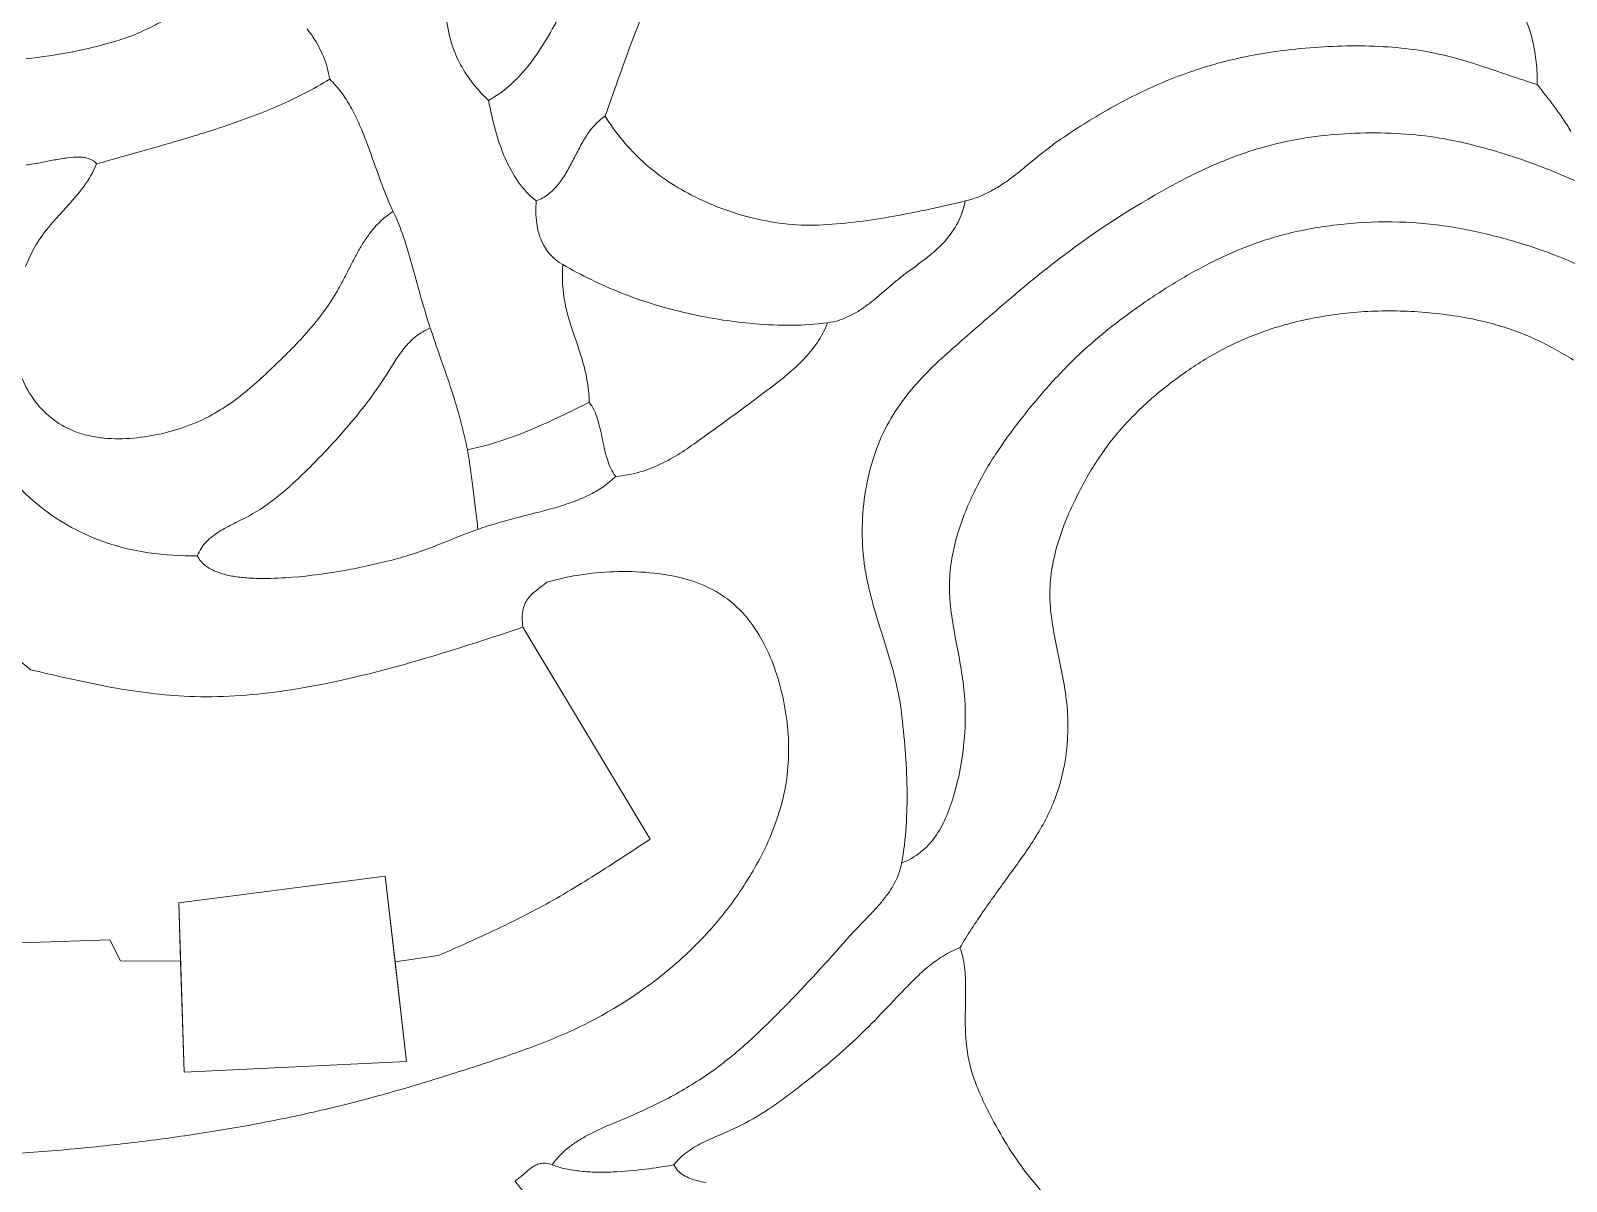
# Model space of a CAD drawing. Header units: millimetres. Extents: x 3808 to 296674, y 522 to 278159.
# Drawn here: x 167604 to 234720, y 89907 to 140198 of the extents above; entities that cross this region are included whole.
import ezdxf

# ---------------------------------------------------------------- set-up
doc = ezdxf.new("R2010")
doc.units = ezdxf.units.MM
for name, color, linetype, lineweight in [('01_MAIN_BUILDING_REBUILT', 7, 'CONTINUOUS', 18), ('02_SHARP_BUILDINGS', 7, 'CONTINUOUS', 18), ('03_SMOOTH_PATHS_WATER_BRIDGES', 7, 'CONTINUOUS', 18)]:
    doc.layers.add(name, color=color, linetype=linetype, lineweight=lineweight)

msp = doc.modelspace()

# ---------------------------------------------------------------- linework, layer by layer
at = {"layer": '01_MAIN_BUILDING_REBUILT'}
msp.add_lwpolyline([(164120, 100231), (171065, 100463), (171528, 99537), (174154, 99532), (174074, 102083), (183102, 103241), (183529, 99506), (185417, 99769, 0.004803), (187638, 100769, 0.014471), (189815, 101852, 0.009928), (191057, 102554, 0.007075), (192276, 103300, 0.004233), (193480, 104073, 0.001409), (194676, 104861), (189120, 114120, -0.001211), (187401, 113559, -0.003629), (185674, 113013, -0.006029), (183935, 112501, -0.008388), (182176, 112037, -0.012212), (180227, 111607, -0.015965), (178257, 111288, -0.020014), (176280, 111112, -0.024297), (174306, 111111, -0.019897), (172618, 111266, -0.014105), (170938, 111536, -0.008378), (169264, 111883, -0.002774), (167593, 112269, -0.002298), (166865, 112876, -0.006933)], format="xyb", dxfattribs=at)
at = {"layer": '02_SHARP_BUILDINGS'}
msp.add_lwpolyline([(174074, 102083), (183102, 103241), (184028, 95139), (174306, 94676)], close=True, dxfattribs=at)
at = {"layer": '03_SMOOTH_PATHS_WATER_BRIDGES'}
for points in [[(167389, 138967, 0.021725), (169451, 139281, 0.024414), (171363, 139754, 0.025139), (172232, 140067, 0.018889), (173041, 140442, 0.011408), (173809, 140856, 0.003249), (174554, 141286, -0.005257), (175294, 141710, -0.013838), (176046, 142104, -0.022032), (176829, 142444, -0.028983), (177662, 142708, 0.02984), (177011, 143967, 0.036002), (176226, 145092, 0.041411), (175291, 146067, 0.044668), (174190, 146875, -0.043618), (173188, 145962, -0.040285), (172062, 145241, -0.032371), (170799, 144672, -0.022857), (169387, 144216, -0.036144), (166159, 143571, -0.020877)], [(185764, 140856, 0.049427), (185987, 139691, 0.050823), (186394, 138709, 0.045178), (186948, 137874, 0.034432), (187616, 137153, 0.060873), (188662, 137918, 0.04501), (189515, 138880, 0.027094), (190236, 139975, 0.010572), (190884, 141142, 0.005715)], [(190884, 141142, -0.010572), (190236, 139975, -0.027094), (189515, 138880, -0.04501), (188662, 137918, -0.060873), (187616, 137153, 0.020911), (187918, 135834, 0.03468), (188336, 134632, 0.052186), (188915, 133591, 0.069986), (189699, 132755, 0.07188), (190234, 133059, 0.057179), (190656, 133476, 0.035885), (190999, 133972, 0.015654), (191297, 134514, -0.002839), (191583, 135067, -0.021699), (191891, 135598, -0.042585), (192255, 136073, -0.063021), (192708, 136458), (193146, 137695, -0.00247), (193585, 138924, -0.0061), (194041, 140134, -0.009928), (194529, 141313, -0.014012)], [(194529, 141313, 0.009928), (194041, 140134, 0.0061), (193585, 138924, 0.00247), (193146, 137695), (192708, 136458, 0.029807), (193487, 135394, 0.034061), (194358, 134477, 0.034819), (195349, 133690, 0.031826), (196484, 133013, 0.059216), (199200, 132002, 0.034207), (200702, 131744, 0.039867), (202241, 131709, 0.016464), (203789, 131854, 0.012665), (205343, 132092, 0.00913), (206898, 132400, 0.005804), (208449, 132755, 0.065688), (209595, 133201, 0.023134), (210111, 133514, 0.015761), (210600, 133865, 0.008364), (211074, 134241), (211541, 134626, -0.006249), (212011, 135005, -0.013692), (212492, 135363, -0.022034), (214547, 136669, -0.026093), (216763, 137796, -0.033163), (219156, 138677, -0.035269), (221910, 139272, -0.031526), (225108, 139530, -0.018503), (226731, 139500, -0.023827), (228267, 139343, -0.024956), (229660, 139054, -0.015622), (230948, 138674, -0.003371), (232191, 138255, 0.009474), (233449, 137847, 0.029045), (233405, 138822, 0.030544), (233259, 139704, 0.059702), (232710, 141232, 0.046987)], [(232710, 141232, -0.059702), (233259, 139704, -0.030544), (233405, 138822, -0.029045), (233449, 137847, -0.005901), (234192, 136886, -0.011411), (234571, 136353, -0.017618), (234921, 135794, -0.025323)], [(167389, 138967, 0.021725), (169451, 139281, 0.024414), (171363, 139754, 0.025139), (172232, 140067, 0.018889), (173041, 140442, 0.011408)], [(179685, 140278, -0.013335), (179949, 139907, -0.049669), (180395, 139076, -0.059588), (180671, 138079, -0.021003), (179563, 137450, -0.01683), (178383, 136894, -0.013017), (177144, 136398, -0.009573), (175857, 135949, -0.006443), (174535, 135535, -0.003538), (173191, 135143), (171837, 134760, 0.001985), (170486, 134375, 0.137307), (170166, 134600, 0.047881), (169961, 134654, 0.034139), (169731, 134676, 0.038945), (169210, 134643, 0.015047), (168631, 134547), (168024, 134429, -0.016261), (167417, 134332, -0.035942)], [(185764, 140856, 0.049427), (185987, 139691, 0.050823), (186394, 138709, 0.045178), (186948, 137874, 0.034432), (187616, 137153, 0.020911), (187918, 135834, 0.03468), (188336, 134632, 0.052186), (188915, 133591, 0.069986), (189699, 132755, 0.054096), (189719, 131784, 0.069908), (189933, 131004, 0.16373), (190856, 129977, 0.065026), (190960, 128287, 0.023175), (191136, 127566, 0.011346), (191354, 126886, -0.002417), (191581, 126217, -0.015777), (191788, 125526, -0.059616), (192014, 123958, -0.004163), (190774, 123347, -0.012855), (189498, 122771, -0.020469), (188149, 122268, -0.026129), (186690, 121875, 0.020784), (186361, 123280, 0.012333), (185942, 124652, 0.004429), (185492, 125967, -0.004278), (185069, 127199, -0.011179), (184624, 128671), (184263, 129978, 0.014147), (183900, 131170, 0.028904), (183449, 132292, -0.015775), (183114, 133063, -0.008427), (182815, 133852), (182534, 134643, 0.006057), (182248, 135420, 0.013965), (181939, 136168, 0.022775), (181587, 136871, 0.032388), (181171, 137513, 0.041748), (180671, 138079, 0.059588), (180395, 139076, 0.049669), (179949, 139907, 0.013335), (179685, 140278)], [(234921, 135794, 0.017618), (234571, 136353, 0.011411), (234192, 136886, 0.005901), (233449, 137847, -0.009474), (232191, 138255, 0.003371), (230948, 138674, 0.015622), (229660, 139054, 0.024956), (228267, 139343, 0.023827), (226731, 139500, 0.018503), (225108, 139530, 0.031526), (221910, 139272, 0.035269), (219156, 138677, 0.033163), (216763, 137796, 0.026093), (214547, 136669, 0.022034), (212492, 135363, 0.013692), (212011, 135005, 0.006249), (211541, 134626), (211074, 134241, -0.008364), (210600, 133865, -0.015761), (210111, 133514, -0.023134), (209595, 133201, -0.065688), (208449, 132755, -0.077848), (208072, 131711, -0.064712), (207467, 130898, -0.022183), (207105, 130551, -0.014789), (206717, 130231, -0.007827), (205903, 129629, 0.01472), (205500, 129314, 0.005767), (205102, 128977), (204704, 128634, -0.01114), (204297, 128303, -0.019957), (203874, 128001, -0.029137), (203426, 127743, -0.083097), (202431, 127431, -0.055748), (201975, 126557, -0.04379), (201377, 125822, -0.027549), (200683, 125182, -0.010919), (199939, 124594, -0.007617), (196877, 122341, -0.010863), (196090, 121795, -0.02944), (195245, 121306, -0.095381), (193171, 120718, -0.046061), (192611, 120253, -0.037036), (191976, 119887, -0.02641), (191278, 119593, -0.016306), (190524, 119350, -0.007403), (189726, 119133), (188892, 118919, 0.007338), (188031, 118683, 0.013671), (187153, 118403, 0.009292), (186277, 118071, -0.001691), (185352, 117706, -0.011335), (184385, 117353, -0.020971), (183383, 117059, -0.005295), (182369, 116820, -0.00938), (181333, 116609, -0.026141), (179053, 116309, -0.019644), (177772, 116254, -0.015928), (177137, 116274, -0.02237), (176535, 116338, -0.032267), (175987, 116458, -0.047704), (175515, 116642, -0.069926), (175140, 116901, -0.092114), (174884, 117245, -0.041397), (172751, 117379, -0.044478), (170923, 117817, -0.088827), (167998, 119417, -0.036839), (166825, 120513, -0.029222)], [(167230, 125001, 0.064187), (167799, 123998, 0.070267), (168599, 123198, 0.074263), (169610, 122652, 0.03406), (170188, 122487, 0.028608), (170804, 122393, 0.045427), (172097, 122392, 0.070795), (174605, 122979, 0.035914), (175654, 123481, 0.030467), (176566, 124078, 0.021058), (177387, 124747, 0.009637), (178161, 125463, 0.007178), (178925, 126208, 0.014031), (179662, 126991, 0.02084), (180349, 127830, 0.027366), (180957, 128742, 0.011306), (181227, 129228, 0.003824), (181484, 129724, -0.003526), (181739, 130220, -0.011071), (182007, 130704, -0.019064), (182300, 131165, -0.027452), (182629, 131590, -0.078086), (183449, 132292, -0.015775), (183114, 133063, -0.008427), (182815, 133852), (182534, 134643, 0.006057), (182248, 135420, 0.013965), (181939, 136168, 0.022775), (181587, 136871, 0.032388), (181171, 137513, 0.041748), (180671, 138079, -0.021003), (179563, 137450, -0.01683), (178383, 136894, -0.013017), (177144, 136398, -0.009573), (175857, 135949, -0.006443), (174535, 135535, -0.003538), (173191, 135143), (171837, 134760, 0.001985), (170486, 134375, -0.053626), (169919, 133390, -0.018026), (169593, 132972, -0.009953), (169250, 132580), (168900, 132199, 0.007684), (168554, 131810, 0.038954), (167907, 130945, 0.045045), (167381, 129885, 0.040046)], [(189202, 89416, -0.069589), (188773, 89931, 0.039869), (188954, 90051, 0.017192), (189127, 90196), (189298, 90349, -0.022245), (189476, 90493, -0.043758), (189668, 90610, -0.064654), (189879, 90682, -0.074717), (190119, 90693, -0.067143), (190394, 90625, -0.073134), (191083, 91359, -0.026664), (191497, 91657, -0.019895), (191946, 91920, -0.021408), (192913, 92378), (193914, 92802, 0.02481), (195824, 93736, 0.031312), (197561, 94844, 0.02778), (199119, 96136, 0.013558), (200558, 97546, 0.014746), (203289, 100505, -0.011565), (203634, 100883), (203997, 101258, 0.004245), (204363, 101636, 0.012), (204715, 102025, 0.020256), (205038, 102431, 0.029091), (205316, 102861, 0.083499), (205671, 103819, 0.028509), (205866, 105420, 0.020907), (205905, 107082, 0.01505), (205823, 108763, 0.010309), (205659, 110417, 0.019363), (205530, 111224, 0.014201), (205348, 112019, 0.00896), (205128, 112805, 0.003746), (204889, 113585), (204647, 114363, -0.006701), (204418, 115143, -0.012038), (204219, 115927, -0.017418), (204067, 116718, -0.074809), (204066, 119912, -0.037622), (204407, 121423, -0.041732), (204955, 122796, -0.041535), (205688, 123989, -0.031186), (206563, 125034, -0.018764), (207532, 125979, -0.005953), (208547, 126875, -0.003751), (210596, 128643, -0.012956), (212709, 130345, -0.037384), (217341, 133352, -0.012973), (218601, 134001, -0.018581), (219929, 134583, -0.048683), (222913, 135438, -0.023945), (224609, 135662, -0.022247), (226378, 135733, -0.023458), (228139, 135645, -0.027874), (229806, 135390, -0.031005), (232773, 134564, -0.01319), (234157, 134042, -0.010097), (235532, 133449, 0.060512)], [(236118, 129509, 0.033805), (234374, 130332, 0.023014), (232449, 130984, 0.023023), (230333, 131506, 0.032697), (228027, 131808, 0.032672), (225583, 131794, 0.031771), (223238, 131484, 0.03542), (221201, 130927, 0.029548), (219402, 130166, 0.021336), (217721, 129248, 0.016751), (216141, 128221, 0.017301), (214666, 127121, 0.021865), (213290, 125915, 0.020541), (212010, 124576, 0.015768), (210834, 123154, 0.021221), (209774, 121679, 0.031403), (208837, 120025, 0.019138), (208423, 119084, 0.024693), (208079, 118073, 0.031134), (207845, 117006, 0.038251), (207759, 115901, 0.032031), (207840, 114771, 0.013568), (208029, 113621, -0.003264), (208244, 112454, -0.019691), (208407, 111275, -0.050277), (208379, 108921, -0.045126), (207938, 106739, -0.031401), (207590, 105781, -0.050741), (207126, 104952, -0.070217), (206500, 104287, -0.078133), (205671, 103819, 0.028509), (205866, 105420, 0.020907), (205905, 107082, 0.01505), (205823, 108763, 0.010309), (205659, 110417, 0.019363), (205530, 111224, 0.014201), (205348, 112019, 0.00896), (205128, 112805, 0.003746), (204889, 113585), (204647, 114363, -0.006701), (204418, 115143, -0.012038), (204219, 115927, -0.017418), (204067, 116718, -0.074809), (204066, 119912, -0.037622), (204407, 121423, -0.041732), (204955, 122796, -0.041535), (205688, 123989, -0.031186), (206563, 125034, -0.018764), (207532, 125979, -0.005953), (208547, 126875, -0.003751), (210596, 128643, -0.012956), (212709, 130345, -0.037384), (217341, 133352, -0.012973), (218601, 134001, -0.018581), (219929, 134583, -0.048683), (222913, 135438, -0.023945), (224609, 135662, -0.022247), (226378, 135733, -0.023458), (228139, 135645, -0.027874), (229806, 135390, -0.031005), (232773, 134564, -0.01319), (234157, 134042, -0.010097), (235532, 133449, -0.06446)], [(167381, 129885, -0.045045), (167907, 130945, -0.038954), (168554, 131810, -0.007684), (168900, 132199), (169250, 132580, 0.009953), (169593, 132972, 0.018026), (169919, 133390, 0.053626), (170486, 134375, 0.137307), (170166, 134600, 0.047881), (169961, 134654, 0.034139), (169731, 134676, 0.038945), (169210, 134643, 0.015047), (168631, 134547), (168024, 134429, -0.016261), (167417, 134332, -0.035942)], [(166825, 120513, 0.036839), (167998, 119417, 0.088827), (170923, 117817, 0.044478), (172751, 117379, 0.041397), (174884, 117245, -0.09572), (175280, 117857, -0.036145), (175544, 118096, -0.026262), (175841, 118304, -0.024631), (176492, 118660, 0.00885), (177160, 118999, 0.043607), (178364, 119807, 0.014272), (178909, 120268, 0.008802), (179430, 120753, 0.023628), (181393, 122823, 0.014964), (182296, 123931, 0.02125), (183125, 125113), (183514, 125732, -0.027007), (183931, 126323, -0.05477), (184432, 126830, -0.076496), (185069, 127199, -0.011179), (184624, 128671), (184263, 129978, 0.014147), (183900, 131170, 0.028904), (183449, 132292, 0.078086), (182629, 131590, 0.027452), (182300, 131165, 0.019064), (182007, 130704, 0.011071), (181739, 130220, 0.003526), (181484, 129724, -0.003824), (181227, 129228, -0.011306), (180957, 128742, -0.027366), (180349, 127830, -0.02084), (179662, 126991, -0.014031), (178925, 126208, -0.007178), (178161, 125463, -0.009637), (177387, 124747, -0.021058), (176566, 124078, -0.030467), (175654, 123481, -0.035914), (174605, 122979, -0.070795), (172097, 122392, -0.045427), (170804, 122393, -0.028608), (170188, 122487, -0.03406), (169610, 122652, -0.074263), (168599, 123198, -0.070267), (167799, 123998, -0.064187), (167230, 125001, -0.058843)], [(236118, 129509, 0.033805), (234374, 130332, 0.023014), (232449, 130984, 0.023023), (230333, 131506, 0.032697), (228027, 131808, 0.032672), (225583, 131794, 0.031771), (223238, 131484, 0.03542), (221201, 130927, 0.029548), (219402, 130166, 0.021336), (217721, 129248, 0.016751), (216141, 128221, 0.017301), (214666, 127121, 0.021865), (213290, 125915, 0.020541), (212010, 124576, 0.015768), (210834, 123154, 0.021221), (209774, 121679, 0.031403), (208837, 120025, 0.019138), (208423, 119084, 0.024693), (208079, 118073, 0.031134), (207845, 117006, 0.038251), (207759, 115901, 0.032031), (207840, 114771, 0.013568), (208029, 113621, -0.003264), (208244, 112454, -0.019691), (208407, 111275, -0.050277), (208379, 108921, -0.045126), (207938, 106739, -0.031401), (207590, 105781, -0.050741), (207126, 104952, -0.070217), (206500, 104287, -0.078133), (205671, 103819, -0.083499), (205316, 102861, -0.029091), (205038, 102431, -0.020256), (204715, 102025, -0.012), (204363, 101636, -0.004245), (203997, 101258), (203634, 100883, 0.011565), (203289, 100505, -0.014746), (200558, 97546, -0.013558), (199119, 96136, -0.02778), (197561, 94844, -0.031312), (195824, 93736, -0.02481), (193914, 92802), (192913, 92378, 0.021408), (191946, 91920, 0.019895), (191497, 91657, 0.026664), (191083, 91359, 0.073134), (190394, 90625, 0.03825), (190986, 90451, 0.027732), (191639, 90349, 0.020452), (192335, 90307, 0.015381), (193051, 90316, 0.020621), (194465, 90437, 0.011509), (195718, 90625, -0.073841), (196272, 91170, -0.042945), (196958, 91585, -0.01528), (197713, 91930, 0.009343), (198476, 92267, 0.036426), (199870, 93069, 0.011175), (200515, 93522, 0.00602), (201141, 93996, 0.00921), (202364, 94974, 0.014182), (203536, 96004, 0.01194), (204642, 97094, 0.002243), (205717, 98216, -0.008276), (206261, 98772, -0.022159), (206839, 99295, -0.035206), (207481, 99753, -0.045061), (208218, 100116, -0.016238), (209264, 101739, -0.0069), (210360, 103273, 0.003839), (210923, 104053, 0.012781), (211469, 104865, 0.021386), (211966, 105725, 0.029321), (212381, 106650, 0.061669), (212874, 108715, 0.057846), (212868, 110972, 0.019292), (212678, 112131, 0.001536), (212438, 113296, -0.016009), (212232, 114458, -0.035134), (212148, 115609, -0.040784), (212248, 116738, -0.031905), (212508, 117830, -0.023969), (212881, 118867, -0.017059), (213320, 119832, -0.032769), (214286, 121518, -0.037552), (215422, 122970, -0.032341), (216791, 124285, -0.027861), (218331, 125446, -0.032582), (219989, 126416, -0.038033), (221867, 127177, -0.035464), (224062, 127707, -0.035071), (226501, 127945, -0.033648), (229036, 127840, -0.017293), (230256, 127666, -0.019689), (231393, 127417, -0.043399), (233352, 126719, -0.018398), (234216, 126284, -0.014052), (235038, 125801, -0.01451)], [(213040, 88274, -0.060029), (211016, 90412, -0.024519), (210179, 91661, -0.01881), (209438, 93005, -0.013565), (209102, 93711, -0.023366), (208812, 94460, -0.064578), (208470, 96200, -0.019243), (208452, 97223, 0.003369), (208464, 98278, 0.010384), (208454, 98789, 0.017837), (208417, 99273, 0.027882), (208342, 99720, 0.041742), (208218, 100116, -0.016238), (209264, 101739, -0.0069), (210360, 103273, 0.003839), (210923, 104053, 0.012781), (211469, 104865, 0.021386), (211966, 105725, 0.029321), (212381, 106650, 0.061669), (212874, 108715, 0.057846), (212868, 110972, 0.019292), (212678, 112131, 0.001536), (212438, 113296, -0.016009), (212232, 114458, -0.035134), (212148, 115609, -0.040784), (212248, 116738, -0.031905), (212508, 117830, -0.023969), (212881, 118867, -0.017059), (213320, 119832, -0.032769), (214286, 121518, -0.037552), (215422, 122970, -0.032341), (216791, 124285, -0.027861), (218331, 125446, -0.032582), (219989, 126416, -0.038033), (221867, 127177, -0.035464), (224062, 127707, -0.035071), (226501, 127945, -0.033648), (229036, 127840, -0.017293), (230256, 127666, -0.019689), (231393, 127417, -0.043399), (233352, 126719, -0.018398), (234216, 126284, -0.014052), (235038, 125801, -0.01451)], [(164242, 90951, 0.01255), (170469, 91420, 0.00802), (173447, 91772, 0.008973), (176320, 92211, 0.00981), (179112, 92746, 0.010851), (181816, 93380, 0.00958), (184424, 94110, 0.005505), (186958, 94902, 0.00342), (188204, 95313, 0.007029), (189428, 95746, 0.010848), (190620, 96215, 0.014918), (191767, 96736, 0.064295), (195787, 99411, 0.034758), (197426, 101040, 0.037816), (198848, 102945, 0.020858), (199482, 104035, 0.026268), (200029, 105219, 0.032057), (200445, 106490, 0.037744), (200686, 107841, 0.036878), (200719, 109256, 0.032913), (200554, 110678, 0.032625), (200214, 112039, 0.036415), (199720, 113273, 0.046467), (199083, 114323, 0.056834), (198285, 115174, 0.059684), (197296, 115824, 0.053376), (196087, 116270, 0.039722), (194656, 116509, 0.031115), (193106, 116551, 0.030122), (191565, 116407, 0.036499), (190162, 116088, -0.019755), (189963, 115927), (189756, 115772, 0.02022), (189556, 115609, 0.039601), (189376, 115422, 0.117127), (189128, 114913, 0.053204), (189087, 114560, 0.041607), (189120, 114120), (194676, 104861, -0.001409), (193480, 104073, -0.004233), (192276, 103300, -0.007075), (191057, 102554, -0.009928), (189815, 101852, -0.014471), (187638, 100769, -0.004803), (185417, 99769), (183529, 99506), (184028, 95139), (174306, 94676), (174154, 99532), (171528, 99537), (171065, 100463), (164120, 100231)], [(166865, 112876, 0.002298), (167593, 112269, 0.002774), (169264, 111883, 0.008378), (170938, 111536, 0.014105), (172618, 111266, 0.019897), (174306, 111111, 0.024297), (176280, 111112, 0.020014), (178257, 111288, 0.015965), (180227, 111607, 0.012212), (182176, 112037, 0.008388), (183935, 112501, 0.006029), (185674, 113013, 0.003629), (187401, 113559, 0.001211), (189120, 114120, -0.041607), (189087, 114560, -0.053204), (189128, 114913, -0.117127), (189376, 115422, -0.039601), (189556, 115609, -0.02022), (189756, 115772), (189963, 115927, 0.019755), (190162, 116088, -0.036499), (191565, 116407, -0.030122), (193106, 116551, -0.031115), (194656, 116509, -0.039722), (196087, 116270, -0.053376), (197296, 115824, -0.059684), (198285, 115174, -0.056834), (199083, 114323, -0.046467), (199720, 113273, -0.036415), (200214, 112039, -0.032625), (200554, 110678, -0.032913), (200719, 109256, -0.036878), (200686, 107841, -0.037744), (200445, 106490, -0.032057), (200029, 105219, -0.026268), (199482, 104035, -0.020858), (198848, 102945, -0.037816), (197426, 101040, -0.034758), (195787, 99411, -0.064295), (191767, 96736, -0.014918), (190620, 96215, -0.010848), (189428, 95746, -0.007029), (188204, 95313, -0.00342), (186958, 94902, -0.005505), (184424, 94110, -0.00958), (181816, 93380, -0.010851), (179112, 92746, -0.00981), (176320, 92211, -0.008973), (173447, 91772, -0.00802), (170469, 91420, -0.01255), (164242, 90951, -0.007089)], [(213040, 88274, -0.060029), (211016, 90412, -0.024519), (210179, 91661, -0.01881), (209438, 93005, -0.013565), (209102, 93711, -0.023366), (208812, 94460, -0.064578), (208470, 96200, -0.019243), (208452, 97223, 0.003369), (208464, 98278, 0.010384), (208454, 98789, 0.017837), (208417, 99273, 0.027882), (208342, 99720, 0.041742), (208218, 100116, 0.045061), (207481, 99753, 0.035206), (206839, 99295, 0.022159), (206261, 98772, 0.008276), (205717, 98216, -0.002243), (204642, 97094, -0.01194), (203536, 96004, -0.014182), (202364, 94974, -0.00921), (201141, 93996, -0.00602), (200515, 93522, -0.011175), (199870, 93069, -0.036426), (198476, 92267, -0.009343), (197713, 91930, 0.01528), (196958, 91585, 0.042945), (196272, 91170, 0.073841), (195718, 90625, 0.075302), (195894, 90368, 0.065028), (196134, 90173, 0.048091), (196425, 90030, 0.032535), (196758, 89929, 0.020504), (197122, 89858, 0.011287)], [(197122, 89858, -0.020504), (196758, 89929, -0.032535), (196425, 90030, -0.048091), (196134, 90173, -0.065028), (195894, 90368, -0.075302), (195718, 90625, -0.011509), (194465, 90437, -0.020621), (193051, 90316, -0.015381), (192335, 90307, -0.020452), (191639, 90349, -0.027732), (190986, 90451, -0.03825), (190394, 90625, 0.067143), (190119, 90693, 0.074717), (189879, 90682, 0.064654), (189668, 90610, 0.043758), (189476, 90493, 0.022245), (189298, 90349), (189127, 90196, -0.017192), (188954, 90051, -0.039869), (188773, 89931, 0.069589), (189202, 89416, 0.056512)]]:
    msp.add_lwpolyline(points, format="xyb", dxfattribs=at)
for points in [[(192708, 136458, 0.063021), (192255, 136073, 0.042585), (191891, 135598, 0.021699), (191583, 135067, 0.002839), (191297, 134514, -0.015654), (190999, 133972, -0.035885), (190656, 133476, -0.057179), (190234, 133059, -0.07188), (189699, 132755, 0.054096), (189719, 131784, 0.069908), (189933, 131004, 0.16373), (190856, 129977, 0.035644), (193393, 128747, 0.035794), (196104, 127895, 0.037529), (199239, 127390, 0.023178), (200870, 127326, 0.030645), (202431, 127431, 0.083097), (203426, 127743, 0.029137), (203874, 128001, 0.019957), (204297, 128303, 0.01114), (204704, 128634), (205102, 128977, -0.005767), (205500, 129314, -0.01472), (205903, 129629, 0.007827), (206717, 130231, 0.014789), (207105, 130551, 0.022183), (207467, 130898, 0.064712), (208072, 131711, 0.077848), (208449, 132755, -0.005804), (206898, 132400, -0.00913), (205343, 132092, -0.012665), (203789, 131854, -0.016464), (202241, 131709, -0.039867), (200702, 131744, -0.034207), (199200, 132002, -0.059216), (196484, 133013, -0.031826), (195349, 133690, -0.034819), (194358, 134477, -0.034061), (193487, 135394, -0.029807)], [(190856, 129977, 0.065026), (190960, 128287, 0.023175), (191136, 127566, 0.011346), (191354, 126886, -0.002417), (191581, 126217, -0.015777), (191788, 125526, -0.059616), (192014, 123958, -0.056884), (192225, 123619, -0.03592), (192379, 123224, -0.019296), (192495, 122790, -0.006051), (192593, 122338, 0.006051), (192690, 121886, 0.019296), (192807, 121452, 0.03592), (192961, 121057, 0.056884), (193171, 120718, 0.095381), (195245, 121306, 0.02944), (196090, 121795, 0.010863), (196877, 122341, 0.007617), (199939, 124594, 0.010919), (200683, 125182, 0.027549), (201377, 125822, 0.04379), (201975, 126557, 0.055748), (202431, 127431, -0.030645), (200870, 127326, -0.023178), (199239, 127390, -0.037529), (196104, 127895, -0.035794), (193393, 128747, -0.035644)], [(174884, 117245, -0.09572), (175280, 117857, -0.036145), (175544, 118096, -0.026262), (175841, 118304, -0.024631), (176492, 118660, 0.00885), (177160, 118999, 0.043607), (178364, 119807, 0.014272), (178909, 120268, 0.008802), (179430, 120753, 0.023628), (181393, 122823, 0.014964), (182296, 123931, 0.02125), (183125, 125113), (183514, 125732, -0.027007), (183931, 126323, -0.05477), (184432, 126830, -0.076496), (185069, 127199, 0.004278), (185492, 125967, -0.004429), (185942, 124652, -0.012333), (186361, 123280, -0.020784), (186690, 121875, -0.01076), (186831, 121011, -0.005789), (186944, 120143), (187046, 119272, 0.004133), (187153, 118403, 0.009292), (186277, 118071, -0.001691), (185352, 117706, -0.011335), (184385, 117353, -0.020971), (183383, 117059, -0.005295), (182369, 116820, -0.00938), (181333, 116609, -0.026141), (179053, 116309, -0.019644), (177772, 116254, -0.015928), (177137, 116274, -0.02237), (176535, 116338, -0.032267), (175987, 116458, -0.047704), (175515, 116642, -0.069926), (175140, 116901, -0.092114)], [(192014, 123958, -0.004163), (190774, 123347, -0.012855), (189498, 122771, -0.020469), (188149, 122268, -0.026129), (186690, 121875, -0.01076), (186831, 121011, -0.005789), (186944, 120143), (187046, 119272, 0.004133), (187153, 118403, -0.013671), (188031, 118683, -0.007338), (188892, 118919), (189726, 119133, 0.007403), (190524, 119350, 0.016306), (191278, 119593, 0.02641), (191976, 119887, 0.037036), (192611, 120253, 0.046061), (193171, 120718, -0.056884), (192961, 121057, -0.03592), (192807, 121452, -0.019296), (192690, 121886, -0.006051), (192593, 122338, 0.006051), (192495, 122790, 0.019296), (192379, 123224, 0.03592), (192225, 123619, 0.056884)]]:
    msp.add_lwpolyline(points, format="xyb", close=True, dxfattribs=at)

doc.saveas('drawing.dxf')
